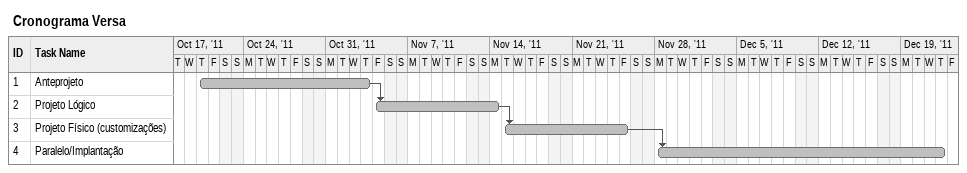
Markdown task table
Cronograma Versa

| ID | Task | Start | Finish | Predecessors |
|---|---|---|---|---|
| 1 | Anteprojeto | 2011-10-20 | 2011-11-03 |  |
| 2 | Projeto Lógico | 2011-11-04 | 2011-11-14 | 1 |
| 3 | Projeto Físico (customizações) | 2011-11-15 | 2011-11-25 | 2 |
| 4 | Paralelo/Implantação | 2011-11-28 | 2011-12-22 | 3 |
